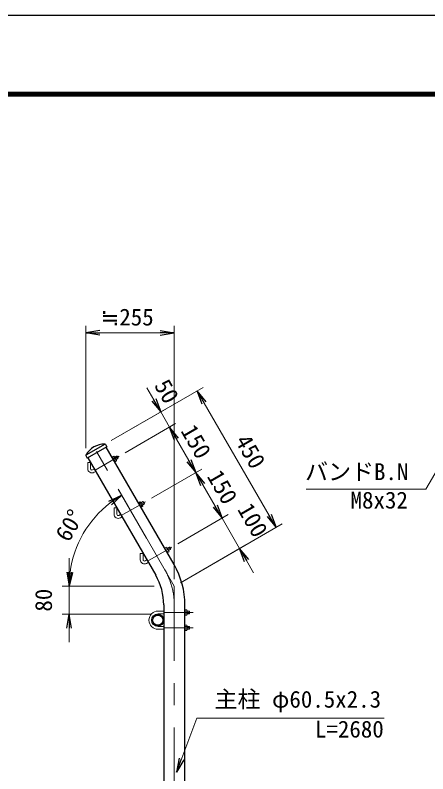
# Model space of a CAD drawing. Units: millimetres, scale not verified. Extents: x -4210 to 4210, y -2971 to 2972.
# Drawn here: x -337 to 840, y 806 to 2972 of the extents above; entities that cross this region are included whole.
import ezdxf
from ezdxf.enums import TextEntityAlignment as Align

# ---------------------------------------------------------------- set-up
doc = ezdxf.new("R2010")
doc.units = ezdxf.units.MM
doc.header["$LTSCALE"] = 10
doc.linetypes.add('USER1', pattern=[50.8, 31.75, -6.35, 6.35, -6.35])
for name, color, linetype, lineweight in [('0-0_D-STR1', 1, 'Continuous', 25), ('0-1_D-STR3', 3, 'Continuous', 13), ('0-2_D-BMK', 2, 'USER1', 13), ('0-4_D-STR-DIM', 7, 'Continuous', 13), ('0-5_0', 7, 'Continuous', 25), ('0-A_D-STR-TXT', 7, 'Continuous', 13), ('0-C_D-TTL', 7, 'Continuous', 25)]:
    doc.layers.add(name, color=color, linetype=linetype, lineweight=lineweight)
doc.styles.add('ＭＳ ゴシック', font='')
doc.styles.get('ＭＳ ゴシック').set_extended_font_data('MS Gothic')

# ---------------------------------------------------------------- blocks, each defined once
blk = doc.blocks.new('_Open')
at = {"layer": '0-5_0'}
blk.add_line((-10, 1.667), (0, 0), dxfattribs=at)
blk.add_lwpolyline([(-10, -1.667), (0, 0), (-10, 0)], dxfattribs=at)

msp = doc.modelspace()

# ---------------------------------------------------------------- linework, layer by layer
at = {"layer": '0-0_D-STR1'}
for p, q in [((-80.64, 1747.49), (-135.66, 1715.72)), ((-75.85, 1739.86), (-131.45, 1707.76)), ((-79.88, 1746.84), (-75.85, 1739.86)), ((116.25, 1403.43), (-77.45, 1738.94)), ((-135.48, 1714.74), (-131.45, 1707.76)), ((-129.85, 1708.69), (63.86, 1373.18))]:
    msp.add_line(p, q, dxfattribs=at)
msp.add_lwpolyline([(86.6, 1288.3), (86.6, -888.11), (147.1, -888.11), (147.1, 1288.3)], dxfattribs=at)
for radius in [17, 14.7]:
    msp.add_circle((69.6, 1244.89), radius, dxfattribs=at)
for centre, radius, start, end in [((-82.06, 1686.42), 61.17, 89.14927, 150.85073), ((-81.18, 1746.09), 1.5, 30, 89.14927), ((-134.18, 1715.49), 1.5, 150.85073, 210), ((-83.15, 1288.3), 230.25, 0, 30), ((-83.15, 1288.3), 169.75, 0, 30)]:
    msp.add_arc(centre, radius, start, end, dxfattribs=at)
at = {"layer": '0-1_D-STR3'}
for p, q in [((-60.7, 1709.92), (-55.68, 1712.82)), ((-54.28, 1711.81), (-48.5, 1701.79)), ((-53.32, 1710.14), (-47.9, 1713.27)), ((-52.97, 1709.54), (-46.94, 1713.02)), ((-47.9, 1713.27), (-43.9, 1706.35)), ((-46.26, 1712.84), (-47.9, 1713.27)), ((-46.26, 1712.84), (-43.46, 1707.99)), ((-46.26, 1712.84), (-43.46, 1707.99)), ((-130.14, 1695.34), (-130.14, 1677.34)), ((-122.14, 1695.34), (-130.14, 1695.34)), ((-122.14, 1695.34), (-122.14, 1677.34)), ((-60.7, 1709.92), (-53.2, 1696.93)), ((-53.81, 1709.58), (-58.83, 1706.68)), ((-50.06, 1703.08), (-55.08, 1700.18)), ((-53.2, 1696.93), (-48.18, 1699.83)), ((-49.67, 1703.82), (-43.64, 1707.3)), ((-49.32, 1703.21), (-43.9, 1706.35)), ((-43.9, 1706.35), (-43.46, 1707.99)), ((-116.14, 1673.87), (-111.35, 1676.64)), ((-112.14, 1666.95), (-107.35, 1669.71)), ((14.3, 1580.02), (19.32, 1582.92)), ((20.72, 1581.9), (26.5, 1571.89)), ((21.68, 1580.24), (27.1, 1583.37)), ((22.03, 1579.63), (28.06, 1583.11)), ((27.1, 1583.37), (31.1, 1576.44)), ((28.74, 1582.93), (27.1, 1583.37)), ((28.74, 1582.93), (31.54, 1578.08)), ((28.74, 1582.93), (31.54, 1578.08)), ((-55.14, 1565.43), (-55.14, 1547.43)), ((-47.14, 1565.43), (-55.14, 1565.43)), ((-47.14, 1565.43), (-47.14, 1547.43)), ((14.3, 1580.02), (21.8, 1567.03)), ((21.19, 1579.67), (16.17, 1576.77)), ((24.94, 1573.18), (19.92, 1570.28)), ((21.8, 1567.03), (26.82, 1569.93)), ((25.33, 1573.92), (31.36, 1577.4)), ((25.68, 1573.31), (31.1, 1576.44)), ((31.1, 1576.44), (31.54, 1578.08)), ((-41.14, 1543.97), (-36.35, 1546.74)), ((-37.14, 1537.04), (-32.35, 1539.81)), ((89.3, 1450.12), (94.32, 1453.02)), ((95.72, 1452), (101.5, 1441.98)), ((96.68, 1450.33), (102.1, 1453.47)), ((97.03, 1449.73), (103.06, 1453.21)), ((102.1, 1453.47), (106.1, 1446.54)), ((103.74, 1453.03), (102.1, 1453.47)), ((103.74, 1453.03), (106.54, 1448.18)), ((103.74, 1453.03), (106.54, 1448.18)), ((19.86, 1435.53), (19.86, 1417.53)), ((27.86, 1435.53), (19.86, 1435.53)), ((27.86, 1435.53), (27.86, 1417.53)), ((89.3, 1450.12), (96.8, 1437.13)), ((96.19, 1449.77), (91.17, 1446.87)), ((99.94, 1443.27), (94.92, 1440.37)), ((96.8, 1437.13), (101.82, 1440.03)), ((100.33, 1444.01), (106.36, 1447.5)), ((100.68, 1443.41), (106.1, 1446.54)), ((106.1, 1446.54), (106.54, 1448.18)), ((33.86, 1414.07), (38.65, 1416.83)), ((37.86, 1407.14), (42.65, 1409.91)), ((70.6, 1270.89), (86.6, 1270.89)), ((70.6, 1262.89), (86.6, 1262.89)), ((147.1, 1274.39), (152.9, 1274.39)), ((147.1, 1274.39), (147.1, 1259.39)), ((152.9, 1270.64), (147.1, 1270.64)), ((152.9, 1263.14), (147.1, 1263.14)), ((147.1, 1259.39), (152.9, 1259.39)), ((153.6, 1272.81), (153.6, 1261.25)), ((153.6, 1270.89), (159.4, 1270.89)), ((153.6, 1270.19), (160.1, 1270.19)), ((153.6, 1263.59), (160.1, 1263.59)), ((153.6, 1262.89), (159.4, 1262.89)), ((159.4, 1262.89), (160.6, 1264.09)), ((160.6, 1269.69), (160.6, 1264.09)), ((70.6, 1226.89), (86.6, 1226.89)), ((70.6, 1218.89), (86.6, 1218.89)), ((152.9, 1226.64), (147.1, 1226.64)), ((152.9, 1219.14), (147.1, 1219.14)), ((147.1, 1215.39), (152.9, 1215.39)), ((153.6, 1216.97), (153.6, 1228.54)), ((153.6, 1226.89), (159.4, 1226.89)), ((153.6, 1226.19), (160.1, 1226.19)), ((153.6, 1219.59), (160.1, 1219.59)), ((153.6, 1218.89), (159.4, 1218.89)), ((160.6, 1225.69), (159.4, 1226.89)), ((159.4, 1226.89), (159.4, 1218.89)), ((159.4, 1218.89), (160.6, 1220.09)), ((160.6, 1225.69), (160.6, 1220.09))]:
    msp.add_line(p, q, dxfattribs=at)
for points in [[(160.6, 1269.69), (159.4, 1270.89), (159.4, 1262.89)], [(147.1, 1215.39), (147.1, 1230.39), (152.9, 1230.39)]]:
    msp.add_lwpolyline(points, dxfattribs=at)
for centre, radius, start, end in [((-56.56, 1710.15), 2.81, 348.21899, 71.78101), ((-60.33, 1701.48), 10.39, 8.85295, 51.14705), ((-50.99, 1700.38), 2.86, 349.0514, 70.9486), ((-118.14, 1677.34), 12, 180, 300), ((-118.14, 1677.34), 4, 180, 300), ((18.44, 1580.25), 2.81, 348.21899, 71.78101), ((14.67, 1571.58), 10.39, 8.85295, 51.14705), ((24.01, 1570.47), 2.86, 349.0514, 70.9486), ((-43.14, 1547.43), 12, 180, 300), ((-43.14, 1547.43), 4, 180, 300), ((93.44, 1450.34), 2.81, 348.21899, 71.78101), ((89.67, 1441.67), 10.39, 8.85295, 51.14705), ((99.01, 1440.57), 2.86, 349.0514, 70.9486), ((31.86, 1417.53), 12, 180, 300), ((31.86, 1417.53), 4, 180, 300), ((70.6, 1244.89), 26, 90, 270), ((70.6, 1244.89), 18, 90, 270), ((143.2, 1266.89), 10.39, 338.85295, 21.14705), ((150.8, 1272.52), 2.81, 318.21899, 41.78101), ((150.74, 1261.27), 2.86, 319.0514, 40.9486), ((143.2, 1222.89), 10.39, 338.85295, 21.14705), ((150.74, 1228.52), 2.86, 319.0514, 40.9486), ((150.8, 1217.27), 2.81, 318.21899, 41.78101)]:
    msp.add_arc(centre, radius, start, end, dxfattribs=at)
at = {"layer": '0-2_D-BMK'}
for p, q in [((116.85, 1341.89), (-115.65, 1744.6)), ((-109.35, 1673.18), (-40.63, 1712.86)), ((-34.35, 1543.27), (34.37, 1582.95)), ((40.65, 1413.37), (109.37, 1453.05)), ((116.85, -903.11), (116.85, 1341.89)), ((86.6, 1266.89), (170.19, 1266.89)), ((86.6, 1222.89), (170.19, 1222.89))]:
    msp.add_line(p, q, dxfattribs=at)
msp.add_arc((-83.15, 1288.3), 200, 0, 30, dxfattribs=at)
at = {"layer": '0-4_D-STR-DIM'}
for p, q in [((-135.68, 1735.48), (-135.68, 2084.96)), ((116.85, 1361.89), (116.85, 2084.96)), ((76.85, 2064.96), (-95.68, 2064.96)), ((-63.32, 1757.49), (199.5, 1909.23)), ((58.26, 1873.87), (38.26, 1908.51)), ((387.18, 1544.16), (202.18, 1864.59)), ((-63.32, 1757.49), (95.58, 1849.23)), ((103.26, 1795.93), (78.26, 1839.23)), ((-23.31, 1722.86), (120.58, 1805.93)), ((-23.31, 1722.86), (120.58, 1805.93)), ((158.26, 1700.67), (123.26, 1761.29)), ((123.26, 1761.29), (143.26, 1726.65)), ((51.69, 1592.95), (195.58, 1676.02)), ((51.69, 1592.95), (195.58, 1676.02)), ((233.26, 1570.76), (198.26, 1631.38)), ((37.45, 1479.41), (-43.15, 1619.02)), ((233.26, 1570.76), (213.26, 1605.4)), ((126.69, 1463.05), (270.58, 1546.12)), ((126.69, 1463.05), (270.58, 1546.12)), ((134.17, 1351.89), (424.5, 1519.52)), ((303.26, 1449.52), (253.26, 1536.12)), ((134.17, 1351.89), (320.58, 1459.52)), ((-183.15, 1381.89), (-183.15, 1421.89)), ((323.26, 1414.88), (343.26, 1380.24)), ((59.65, 1341.89), (-203.15, 1341.89)), ((-156.83, 1341.89), (-203.15, 1341.89)), ((-183.15, 1261.89), (-183.15, 1341.89)), ((49.6, 1261.89), (-203.15, 1261.89)), ((-183.15, 1221.89), (-183.15, 1181.89))]:
    msp.add_line(p, q, dxfattribs=at)
msp.add_arc((116.85, 1341.89), 300, 127.64511, 172.35489, dxfattribs=at)
at = {"layer": '0-A_D-STR-TXT'}
for points in [[(493.21, 1618.66), (834.99, 1618.66), (914.87, 1754.46)], [(715.35, 964.72), (180.67, 964.72), (123.98, 813.38)]]:
    msp.add_lwpolyline(points, dxfattribs=at)
at = {"layer": '0-C_D-TTL', "color": 2}
msp.add_lwpolyline([(-4189.68, 2971.89), (4210.32, 2971.89), (4210.32, -2968.11), (-4189.68, -2968.11)], close=True, dxfattribs=at)
at = {"layer": '0-C_D-TTL'}
for points in [[(-3919.68, 2751.89), (3940.32, 2751.89), (3940.32, -2748.11), (-3919.68, -2748.11)], [(-3917.18, 2749.39), (3937.82, 2749.39), (3937.82, -2745.61), (-3917.18, -2745.61)], [(-3914.68, 2746.89), (3935.32, 2746.89), (3935.32, -2743.11), (-3914.68, -2743.11)], [(-3912.18, 2744.39), (3932.82, 2744.39), (3932.82, -2740.61), (-3912.18, -2740.61)], [(-3909.68, 2741.89), (3930.32, 2741.89), (3930.32, -2738.11), (-3909.68, -2738.11)]]:
    msp.add_lwpolyline(points, close=True, dxfattribs=at)

# ---------------------------------------------------------------- block references
at = {"layer": '0-4_D-STR-DIM', "xscale": 4, "yscale": 4}
for p, rotation in [((-135.68, 2064.96), 180), ((182.18, 1899.23), 120), ((78.26, 1839.23), 300), ((103.26, 1795.93), 120), ((103.26, 1795.93), 120), ((178.26, 1666.02), 300), ((178.26, 1666.02), 120), ((-33.15, 1601.7), 33.82255), ((253.26, 1536.12), 300), ((253.26, 1536.12), 300), ((407.18, 1509.52), 300), ((303.26, 1449.52), 120), ((-183.15, 1341.89), 270), ((-183.15, 1341.89), 266.17745), ((-183.15, 1261.89), 90)]:
    msp.add_blockref('_Open', p, dxfattribs=dict(at, rotation=rotation))
msp.add_blockref('_Open', (116.85, 2064.96), dxfattribs=at)
at = {"layer": '0-A_D-STR-TXT', "xscale": 4, "yscale": 4, "rotation": 249.46512}
msp.add_blockref('_Open', (123.28, 811.51), dxfattribs=at)

# ---------------------------------------------------------------- texts
at = {"layer": '0-4_D-STR-DIM', "style": 'ＭＳ ゴシック'}
msp.add_text('≒255', height=48.09, dxfattribs=at).set_placement((-93.32, 2071.7), align=Align.BOTTOM_LEFT)
for s, rotation, p in [('50', 300, (45.8, 1907.48)), ('150', 300, (121.28, 1778.21)), ('450', 300, (276.28, 1749.75)), ('150', 300, (196.28, 1648.31)), ('60°', 60, (-171.6, 1457.56)), ('100', 300, (283.03, 1554.06)), ('80', 90, (-217.9, 1269.27))]:
    msp.add_text(s, height=48.09, rotation=rotation, dxfattribs=at).set_placement(p, align=Align.BOTTOM_LEFT)
at = {"layer": '0-A_D-STR-TXT', "style": 'ＭＳ ゴシック'}
for s, p in [('バンドB.N', (489.91, 1630.23)), ('M8x32', (619.85, 1549.21)), ('主柱 φ60.5x2.3', (231.6, 980.73)), ('L=2680', (518.28, 895.39))]:
    msp.add_text(s, height=48.09, dxfattribs=at).set_placement(p, align=Align.BOTTOM_LEFT)

doc.saveas('drawing.dxf')
